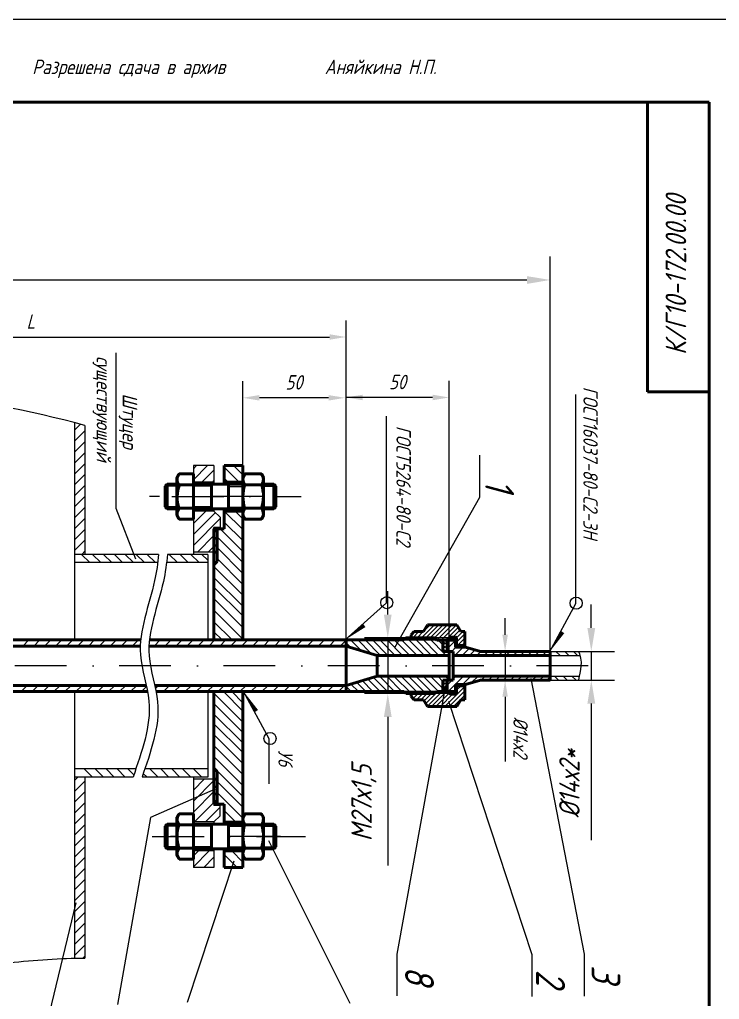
# Model space of a CAD drawing. Header units: inches. Extents: x 5611 to 9158, y -1675 to 1870.
# Drawn here: x 8570.1 to 8690, y -1294.7 to -1126.8 of the extents above; entities that cross this region are included whole.
import ezdxf

# ---------------------------------------------------------------- set-up
doc = ezdxf.new("R2010")
doc.units = ezdxf.units.IN
doc.header["$LTSCALE"] = 0.7
doc.header["$MEASUREMENT"] = 0
doc.linetypes.add('DASHDOT', pattern=[25.4, 12.7, -6.35, 0, -6.35])
doc.styles.get("Standard").update_dxf_attribs({"font": 'romand.shx', "width": 0.8, "oblique": 15, "height": 3.5})
doc.dimstyles.get("Standard").update_dxf_attribs({"dimtxt": 3.5, "dimasz": 4, "dimexe": 4, "dimexo": 0, "dimgap": 2, "dimtad": 1, "dimdec": 0, "dimdsep": 46, "dimtxsty": 'Standard', "dimcen": 0.09, "dimadec": 0, "dimazin": 0, "dimtfac": 1, "dimtdec": 0, "dimtmove": 0, "dimatfit": 3, "dimfxl": 0, "dimtolj": 1, "dimtzin": 0, "dimlwd": 25, "dimlwe": 25, "dimarcsym": 0})

# ---------------------------------------------------------------- blocks, each defined once
blk = doc.blocks.new('*D470')
at = {"color": 0, "linetype": 'Continuous', "lineweight": 25}
for p, q in [((8668.04, -1231.09), (8668.04, -1227.09)), ((8665.87, -1235.09), (8672.04, -1235.09)), ((8668.04, -1235.09), (8668.04, -1240.04)), ((8665.83, -1240.04), (8672.04, -1240.04)), ((8668.04, -1244.04), (8668.04, -1267.42))]:
    blk.add_line(p, q, dxfattribs=at)
for points in [[(8667.37, -1231.09), (8668.71, -1231.09), (8668.04, -1235.09)], [(8667.37, -1244.04), (8668.71, -1244.04), (8668.04, -1240.04)]]:
    blk.add_solid(points, dxfattribs=at)
at = {"layer": 'DEFPOINTS', "color": 0, "linetype": 'Continuous', "lineweight": 25}
for p in [(8665.87, -1235.09), (8665.83, -1240.04), (8668.04, -1240.04)]:
    blk.add_point(p, dxfattribs=at)
at = {"color": 0, "linetype": 'Continuous', "lineweight": 25, "insert": (8664.29, -1257.73), "char_height": 3.5, "attachment_point": 5, "rotation": 90}
blk.add_mtext('\\A1;%%C14х2*', dxfattribs=at)
blk = doc.blocks.new('*D473')
at = {"color": 0, "lineweight": 25}
for p, q in [((8450.81, -1224.13), (8450.81, -1167.46)), ((8661, -1235.09), (8661, -1167.46)), ((8454.81, -1171.46), (8657, -1171.46))]:
    blk.add_line(p, q, dxfattribs=at)
for points in [[(8454.81, -1170.8), (8454.81, -1172.13), (8450.81, -1171.46)], [(8657, -1170.8), (8657, -1172.13), (8661, -1171.46)]]:
    blk.add_solid(points, dxfattribs=at)
at = {"layer": 'DEFPOINTS', "color": 0, "lineweight": 25}
for p in [(8661, -1171.46), (8450.81, -1224.13), (8661, -1235.09)]:
    blk.add_point(p, dxfattribs=at)
at = {"color": 0, "lineweight": 25, "insert": (8555.9, -1167.71), "char_height": 3.5, "attachment_point": 5}
blk.add_mtext('\\A1;L *', dxfattribs=at)
blk = doc.blocks.new('*D476')
at = {"color": 0, "lineweight": 25}
for p, q in [((8633.16, -1228.79), (8633.16, -1224.79)), ((8636.28, -1232.79), (8629.16, -1232.79)), ((8633.16, -1232.79), (8633.16, -1242.34)), ((8636.29, -1242.34), (8629.16, -1242.34)), ((8633.16, -1246.34), (8633.16, -1271.81))]:
    blk.add_line(p, q, dxfattribs=at)
for points in [[(8632.49, -1228.79), (8633.82, -1228.79), (8633.16, -1232.79)], [(8632.49, -1246.34), (8633.82, -1246.34), (8633.16, -1242.34)]]:
    blk.add_solid(points, dxfattribs=at)
at = {"layer": 'DEFPOINTS', "color": 0, "lineweight": 25}
for p in [(8636.28, -1232.79), (8633.16, -1242.34), (8636.29, -1242.34)]:
    blk.add_point(p, dxfattribs=at)
at = {"color": 0, "lineweight": 25, "insert": (8629.07, -1261.07), "char_height": 3.5, "attachment_point": 5, "rotation": 90}
blk.add_mtext('\\A1;М27х1,5', dxfattribs=at)

msp = doc.modelspace()

# ---------------------------------------------------------------- hatches: boundary and pattern name
at = {"lineweight": 25}
h = msp.add_hatch(dxfattribs=at)
h.set_pattern_fill('ANSI31', color=256, scale=10.6065, style=0)
h.set_pattern_definition([(45, (7851.6799, 2627.4567), (-0.937491, 0.937491), [])])
h.paths.add_polyline_path([(8579.47, -1218.47), (8581.24, -1218.47), (8581.24, -1196.38), (8581.23, -1196.38), (8581.22, -1196.38), (8581.22, -1196.37), (8581.21, -1196.37), (8581.2, -1196.37), (8581.2, -1196.37), (8581.19, -1196.37), (8581.18, -1196.36), (8581.18, -1196.36), (8581.17, -1196.36), (8581.16, -1196.36), (8581.16, -1196.36), (8581.15, -1196.36), (8581.14, -1196.35), (8581.13, -1196.35), (8581.13, -1196.35), (8581.12, -1196.35), (8581.11, -1196.35), (8581.11, -1196.34), (8581.1, -1196.34), (8581.09, -1196.34), (8581.09, -1196.34), (8581.08, -1196.34), (8581.07, -1196.34), (8581.07, -1196.33), (8581.06, -1196.33), (8581.05, -1196.33), (8581.04, -1196.33), (8581.04, -1196.33), (8581.03, -1196.32), (8581.02, -1196.32), (8581.02, -1196.32), (8581.01, -1196.32), (8581, -1196.32), (8581, -1196.31), (8580.99, -1196.31), (8580.98, -1196.31), (8580.98, -1196.31), (8580.97, -1196.31), (8580.96, -1196.31), (8580.96, -1196.3), (8580.95, -1196.3), (8580.94, -1196.3), (8580.93, -1196.3), (8580.93, -1196.3), (8580.92, -1196.29), (8580.91, -1196.29), (8580.91, -1196.29), (8580.9, -1196.29), (8580.89, -1196.29), (8580.89, -1196.29), (8580.88, -1196.28), (8580.87, -1196.28), (8580.87, -1196.28), (8580.86, -1196.28), (8580.85, -1196.28), (8580.84, -1196.27), (8580.84, -1196.27), (8580.83, -1196.27), (8580.82, -1196.27), (8580.82, -1196.27), (8580.81, -1196.27), (8580.8, -1196.26), (8580.8, -1196.26), (8580.79, -1196.26), (8580.78, -1196.26), (8580.78, -1196.26), (8580.77, -1196.25), (8580.76, -1196.25), (8580.75, -1196.25), (8580.75, -1196.25), (8580.74, -1196.25), (8580.73, -1196.25), (8580.73, -1196.24), (8580.72, -1196.24), (8580.71, -1196.24), (8580.71, -1196.24), (8580.7, -1196.24), (8580.69, -1196.23), (8580.69, -1196.23), (8580.68, -1196.23), (8580.67, -1196.23), (8580.67, -1196.23), (8580.66, -1196.23), (8580.65, -1196.22), (8580.64, -1196.22), (8580.64, -1196.22), (8580.63, -1196.22), (8580.62, -1196.22), (8580.62, -1196.21), (8580.61, -1196.21), (8580.6, -1196.21), (8580.6, -1196.21), (8580.59, -1196.21), (8580.58, -1196.21), (8580.58, -1196.2), (8580.57, -1196.2), (8580.56, -1196.2), (8580.55, -1196.2), (8580.55, -1196.2), (8580.54, -1196.19), (8580.53, -1196.19), (8580.53, -1196.19), (8580.52, -1196.19), (8580.51, -1196.19), (8580.51, -1196.19), (8580.5, -1196.18), (8580.49, -1196.18), (8580.49, -1196.18), (8580.48, -1196.18), (8580.47, -1196.18), (8580.46, -1196.17), (8580.46, -1196.17), (8580.45, -1196.17), (8580.44, -1196.17), (8580.44, -1196.17), (8580.43, -1196.17), (8580.42, -1196.16), (8580.42, -1196.16), (8580.41, -1196.16), (8580.4, -1196.16), (8580.4, -1196.16), (8580.39, -1196.16), (8580.38, -1196.15), (8580.38, -1196.15), (8580.37, -1196.15), (8580.36, -1196.15), (8580.35, -1196.15), (8580.35, -1196.14), (8580.34, -1196.14), (8580.33, -1196.14), (8580.33, -1196.14), (8580.32, -1196.14), (8580.31, -1196.14), (8580.31, -1196.13), (8580.3, -1196.13), (8580.29, -1196.13), (8580.29, -1196.13), (8580.28, -1196.13), (8580.27, -1196.12), (8580.26, -1196.12), (8580.26, -1196.12), (8580.25, -1196.12), (8580.24, -1196.12), (8580.24, -1196.12), (8580.23, -1196.11), (8580.22, -1196.11), (8580.22, -1196.11), (8580.21, -1196.11), (8580.2, -1196.11), (8580.2, -1196.1), (8580.19, -1196.1), (8580.18, -1196.1), (8580.17, -1196.1), (8580.17, -1196.1), (8580.16, -1196.1), (8580.15, -1196.09), (8580.15, -1196.09), (8580.14, -1196.09), (8580.13, -1196.09), (8580.13, -1196.09), (8580.12, -1196.08), (8580.11, -1196.08), (8580.11, -1196.08), (8580.1, -1196.08), (8580.09, -1196.08), (8580.09, -1196.08), (8580.08, -1196.07), (8580.07, -1196.07), (8580.06, -1196.07), (8580.06, -1196.07), (8580.05, -1196.07), (8580.04, -1196.06), (8580.04, -1196.06), (8580.03, -1196.06), (8580.02, -1196.06), (8580.02, -1196.06), (8580.01, -1196.06), (8580, -1196.05), (8580, -1196.05), (8579.99, -1196.05), (8579.98, -1196.05), (8579.97, -1196.05), (8579.97, -1196.04), (8579.96, -1196.04), (8579.95, -1196.04), (8579.95, -1196.04), (8579.94, -1196.04), (8579.93, -1196.04), (8579.93, -1196.03), (8579.92, -1196.03), (8579.91, -1196.03), (8579.91, -1196.03), (8579.9, -1196.03), (8579.89, -1196.03), (8579.88, -1196.02), (8579.88, -1196.02), (8579.87, -1196.02), (8579.86, -1196.02), (8579.86, -1196.02), (8579.85, -1196.01), (8579.84, -1196.01), (8579.84, -1196.01), (8579.83, -1196.01), (8579.82, -1196.01), (8579.82, -1196.01), (8579.81, -1196), (8579.8, -1196), (8579.8, -1196), (8579.79, -1196), (8579.78, -1196), (8579.77, -1195.99), (8579.77, -1195.99), (8579.76, -1195.99), (8579.75, -1195.99), (8579.75, -1195.99), (8579.74, -1195.99), (8579.73, -1195.98), (8579.73, -1195.98), (8579.72, -1195.98), (8579.71, -1195.98), (8579.71, -1195.98), (8579.7, -1195.97), (8579.69, -1195.97), (8579.68, -1195.97), (8579.68, -1195.97), (8579.67, -1195.97), (8579.66, -1195.97), (8579.66, -1195.96), (8579.65, -1195.96), (8579.64, -1195.96), (8579.64, -1195.96), (8579.63, -1195.96), (8579.62, -1195.96), (8579.62, -1195.95), (8579.61, -1195.95), (8579.6, -1195.95), (8579.59, -1195.95), (8579.59, -1195.95), (8579.58, -1195.94), (8579.57, -1195.94), (8579.57, -1195.94), (8579.56, -1195.94), (8579.55, -1195.94), (8579.55, -1195.94), (8579.54, -1195.93), (8579.53, -1195.93), (8579.53, -1195.93), (8579.52, -1195.93), (8579.51, -1195.93), (8579.51, -1195.92), (8579.5, -1195.92), (8579.49, -1195.92), (8579.48, -1195.92), (8579.48, -1195.92), (8579.47, -1195.92)])
h.paths.add_polyline_path([(8581.24, -1256.65), (8579.47, -1256.65), (8579.47, -1287.67), (8579.48, -1287.67), (8579.48, -1287.67), (8579.49, -1287.67), (8579.5, -1287.67), (8579.51, -1287.67), (8579.51, -1287.67), (8579.52, -1287.67), (8579.53, -1287.67), (8579.53, -1287.67), (8579.54, -1287.67), (8579.55, -1287.67), (8579.55, -1287.67), (8579.56, -1287.67), (8579.57, -1287.67), (8579.58, -1287.67), (8579.58, -1287.67), (8579.59, -1287.67), (8579.6, -1287.67), (8579.6, -1287.67), (8579.61, -1287.67), (8579.62, -1287.67), (8579.62, -1287.67), (8579.63, -1287.67), (8579.64, -1287.67), (8579.65, -1287.67), (8579.65, -1287.67), (8579.66, -1287.67), (8579.67, -1287.67), (8579.67, -1287.67), (8579.68, -1287.67), (8579.69, -1287.67), (8579.69, -1287.67), (8579.7, -1287.67), (8579.71, -1287.67), (8579.71, -1287.67), (8579.72, -1287.67), (8579.73, -1287.67), (8579.74, -1287.67), (8579.74, -1287.67), (8579.75, -1287.67), (8579.76, -1287.67), (8579.76, -1287.67), (8579.77, -1287.67), (8579.78, -1287.67), (8579.78, -1287.67), (8579.79, -1287.67), (8579.8, -1287.67), (8579.81, -1287.67), (8579.81, -1287.67), (8579.82, -1287.67), (8579.83, -1287.67), (8579.83, -1287.67), (8579.84, -1287.67), (8579.85, -1287.67), (8579.85, -1287.67), (8579.86, -1287.67), (8579.87, -1287.67), (8579.87, -1287.67), (8579.88, -1287.67), (8579.89, -1287.67), (8579.9, -1287.67), (8579.9, -1287.67), (8579.91, -1287.67), (8579.92, -1287.67), (8579.92, -1287.67), (8579.93, -1287.67), (8579.94, -1287.67), (8579.94, -1287.67), (8579.95, -1287.67), (8579.96, -1287.67), (8579.97, -1287.67), (8579.97, -1287.67), (8579.98, -1287.67), (8579.99, -1287.67), (8579.99, -1287.67), (8580, -1287.67), (8580.01, -1287.67), (8580.01, -1287.67), (8580.02, -1287.67), (8580.03, -1287.67), (8580.03, -1287.67), (8580.04, -1287.67), (8580.05, -1287.67), (8580.06, -1287.67), (8580.06, -1287.67), (8580.07, -1287.67), (8580.08, -1287.67), (8580.08, -1287.67), (8580.09, -1287.67), (8580.1, -1287.67), (8580.1, -1287.67), (8580.11, -1287.67), (8580.12, -1287.67), (8580.12, -1287.67), (8580.13, -1287.67), (8580.14, -1287.67), (8580.15, -1287.67), (8580.15, -1287.67), (8580.16, -1287.67), (8580.17, -1287.67), (8580.17, -1287.67), (8580.18, -1287.67), (8580.19, -1287.67), (8580.19, -1287.67), (8580.2, -1287.67), (8580.21, -1287.67), (8580.21, -1287.67), (8580.22, -1287.67), (8580.23, -1287.67), (8580.24, -1287.67), (8580.24, -1287.67), (8580.25, -1287.67), (8580.26, -1287.67), (8580.26, -1287.67), (8580.27, -1287.67), (8580.28, -1287.67), (8580.28, -1287.67), (8580.29, -1287.67), (8580.3, -1287.67), (8580.3, -1287.67), (8580.31, -1287.67), (8580.32, -1287.67), (8580.33, -1287.67), (8580.33, -1287.67), (8580.34, -1287.67), (8580.35, -1287.67), (8580.35, -1287.67), (8580.36, -1287.67), (8580.37, -1287.67), (8580.37, -1287.67), (8580.38, -1287.67), (8580.39, -1287.67), (8580.39, -1287.67), (8580.4, -1287.67), (8580.41, -1287.67), (8580.42, -1287.67), (8580.42, -1287.67), (8580.43, -1287.67), (8580.44, -1287.67), (8580.44, -1287.67), (8580.45, -1287.67), (8580.46, -1287.67), (8580.46, -1287.67), (8580.47, -1287.67), (8580.48, -1287.67), (8580.48, -1287.67), (8580.49, -1287.67), (8580.5, -1287.67), (8580.5, -1287.67), (8580.51, -1287.67), (8580.52, -1287.67), (8580.53, -1287.67), (8580.53, -1287.67), (8580.54, -1287.67), (8580.55, -1287.67), (8580.55, -1287.67), (8580.56, -1287.67), (8580.57, -1287.67), (8580.57, -1287.67), (8580.58, -1287.67), (8580.59, -1287.67), (8580.59, -1287.67), (8580.6, -1287.67), (8580.61, -1287.67), (8580.62, -1287.67), (8580.62, -1287.67), (8580.63, -1287.67), (8580.64, -1287.67), (8580.64, -1287.67), (8580.65, -1287.67), (8580.66, -1287.67), (8580.66, -1287.67), (8580.67, -1287.67), (8580.68, -1287.67), (8580.68, -1287.67), (8580.69, -1287.67), (8580.7, -1287.67), (8580.7, -1287.67), (8580.71, -1287.67), (8580.72, -1287.67), (8580.73, -1287.67), (8580.73, -1287.67), (8580.74, -1287.67), (8580.75, -1287.67), (8580.75, -1287.67), (8580.76, -1287.67), (8580.77, -1287.67), (8580.77, -1287.67), (8580.78, -1287.67), (8580.79, -1287.67), (8580.79, -1287.67), (8580.8, -1287.67), (8580.81, -1287.67), (8580.81, -1287.67), (8580.82, -1287.67), (8580.83, -1287.67), (8580.83, -1287.67), (8580.84, -1287.67), (8580.85, -1287.67), (8580.86, -1287.67), (8580.86, -1287.67), (8580.87, -1287.67), (8580.88, -1287.67), (8580.88, -1287.67), (8580.89, -1287.67), (8580.9, -1287.67), (8580.9, -1287.67), (8580.91, -1287.67), (8580.92, -1287.67), (8580.92, -1287.67), (8580.93, -1287.67), (8580.94, -1287.67), (8580.94, -1287.67), (8580.95, -1287.67), (8580.96, -1287.67), (8580.97, -1287.67), (8580.97, -1287.67), (8580.98, -1287.67), (8580.99, -1287.67), (8580.99, -1287.67), (8581, -1287.67), (8581.01, -1287.67), (8581.01, -1287.67), (8581.02, -1287.67), (8581.03, -1287.67), (8581.03, -1287.67), (8581.04, -1287.67), (8581.05, -1287.67), (8581.05, -1287.67), (8581.06, -1287.67), (8581.07, -1287.67), (8581.07, -1287.67), (8581.08, -1287.67), (8581.09, -1287.67), (8581.09, -1287.67), (8581.1, -1287.67), (8581.11, -1287.67), (8581.12, -1287.67), (8581.12, -1287.67), (8581.13, -1287.67), (8581.14, -1287.67), (8581.14, -1287.67), (8581.15, -1287.67), (8581.16, -1287.67), (8581.16, -1287.67), (8581.17, -1287.67), (8581.18, -1287.67), (8581.18, -1287.67), (8581.19, -1287.67), (8581.2, -1287.67), (8581.2, -1287.67), (8581.21, -1287.67), (8581.22, -1287.67), (8581.22, -1287.67), (8581.23, -1287.67), (8581.24, -1287.67)])
at = {"linetype": 'Continuous', "lineweight": 25}
h = msp.add_hatch(dxfattribs=at)
h.set_pattern_fill('ANSI37', color=0, scale=3.5355, angle=-90, style=0)
h.set_pattern_definition([(315, (8167.05085, -197.17062), (0.312497, 0.312497), []), (45, (8167.05085, -197.17062), (-0.312497, 0.312497), [])])
h.paths.add_polyline_path([(8643.32, -1241.95), (8643.32, -1240.04), (8642.62, -1240.04), (8642.62, -1241.95)])
h.paths.add_polyline_path([(8643.32, -1235.09), (8643.32, -1233.18), (8642.62, -1233.18), (8642.62, -1235.09)])
h = msp.add_hatch(dxfattribs=at)
h.set_pattern_fill('ANSI31', color=0, scale=7.071, style=0)
h.set_pattern_definition([(45, (8167.05085, -197.1706), (-0.624994, 0.624994), [])])
h.paths.add_polyline_path([(8661, -1235.8), (8661, -1235.09), (8649.07, -1235.09), (8646.5, -1234.38), (8644.74, -1234.38), (8644.74, -1233.18), (8643.32, -1233.18), (8643.32, -1235.09), (8644.38, -1235.09), (8644.38, -1235.8)])
h.paths.add_polyline_path([(8646.5, -1240.75), (8649.07, -1240.04), (8661, -1240.04), (8661, -1239.33), (8644.38, -1239.33), (8644.38, -1240.04), (8643.32, -1240.04), (8643.32, -1241.95), (8644.74, -1241.95), (8644.74, -1240.75)])
h = msp.add_hatch(dxfattribs=at)
h.set_pattern_fill('ANSI31', color=0, scale=8.4852, angle=-90, style=0)
h.set_pattern_definition([(315, (8167.0508, -197.1706), (0.7499928, 0.7499928), [])])
h.paths.add_polyline_path([(8666.09, -1235.8), (8666.01, -1235.49), (8665.87, -1235.09), (8661, -1235.09), (8661, -1235.8)])
h.paths.add_polyline_path([(8665.83, -1240.04), (8665.93, -1239.62), (8665.99, -1239.33), (8661, -1239.33), (8661, -1240.04)])

# ---------------------------------------------------------------- linework, layer by layer
for p, q in [((8691.76, -1126.84), (8394.78, -1126.84)), ((8611.86, -1206.8), (8613.98, -1206.8)), ((8611.86, -1210.34), (8613.98, -1210.34)), ((8625.84, -1233.12), (8632.92, -1226.8)), ((8660.86, -1235.21), (8665.41, -1226.88)), ((8608.38, -1241.89), (8612.79, -1250.04))]:
    msp.add_line(p, q)
at = {"lineweight": 50}
for p, q in [((8688.23, -1140.99), (8398.32, -1140.99)), ((8677.7, -1140.99), (8677.7, -1190.61)), ((8688.23, -1140.99), (8688.23, -1543.33)), ((8677.7, -1190.61), (8688.23, -1190.61)), ((8608.32, -1203.27), (8605.14, -1203.27)), ((8605.14, -1203.27), (8605.14, -1206.45)), ((8608.32, -1203.27), (8608.32, -1233.14)), ((8597.03, -1205.28), (8597.38, -1204.68)), ((8597.03, -1211.84), (8597.03, -1205.28)), ((8597.38, -1204.68), (8599.84, -1204.68)), ((8599.84, -1212.46), (8599.84, -1204.68)), ((8608.32, -1205.28), (8608.67, -1204.68)), ((8608.67, -1204.68), (8611.51, -1204.68)), ((8611.86, -1205.28), (8611.51, -1204.68)), ((8611.86, -1211.84), (8611.86, -1205.28)), ((8595.34, -1206.43), (8594.98, -1206.78)), ((8594.98, -1206.78), (8594.98, -1210.32)), ((8597.03, -1206.43), (8595.34, -1206.43)), ((8595.34, -1206.43), (8595.34, -1210.67)), ((8597.43, -1206.57), (8599.8, -1206.57)), ((8599.84, -1206.45), (8608.32, -1206.45)), ((8602.96, -1210.69), (8602.96, -1206.45)), ((8608.32, -1206.1), (8605.14, -1206.1)), ((8605.86, -1210.69), (8605.86, -1206.45)), ((8608.64, -1206.57), (8611.53, -1206.57)), ((8611.86, -1206.45), (8613.62, -1206.45)), ((8613.62, -1206.45), (8613.98, -1206.8)), ((8613.62, -1210.69), (8613.62, -1206.45)), ((8613.98, -1210.34), (8613.98, -1206.8)), ((8595.34, -1210.67), (8594.98, -1210.32)), ((8613.62, -1210.69), (8613.98, -1210.34)), ((8597.03, -1210.67), (8595.34, -1210.67)), ((8597.39, -1212.46), (8597.03, -1211.84)), ((8597.35, -1210.57), (8599.8, -1210.57)), ((8599.84, -1210.69), (8608.32, -1210.69)), ((8605.14, -1210.69), (8605.14, -1214.12)), ((8608.32, -1211.05), (8605.14, -1211.05)), ((8608.68, -1212.46), (8608.32, -1211.84)), ((8608.64, -1210.57), (8611.53, -1210.57)), ((8611.5, -1212.46), (8611.86, -1211.84)), ((8611.86, -1210.69), (8613.62, -1210.69)), ((8597.39, -1212.46), (8599.84, -1212.46)), ((8608.68, -1212.46), (8611.5, -1212.46)), ((8605.14, -1214.12), (8603.37, -1214.12)), ((8603.37, -1214.12), (8603.37, -1233.14)), ((8603.9, -1214.12), (8603.9, -1219.71)), ((8603.9, -1218.12), (8603.38, -1218.12)), ((8603.9, -1219.71), (8603.37, -1220.24)), ((8590.81, -1233.14), (8550.44, -1233.14)), ((8590.81, -1233.14), (8589.85, -1233.14)), ((8634.13, -1233.14), (8592.32, -1233.14)), ((8635.93, -1233.14), (8593.44, -1233.14)), ((8590.74, -1234.2), (8550.15, -1234.2)), ((8590.74, -1234.2), (8589.56, -1234.2)), ((8626, -1234.2), (8592.24, -1234.2)), ((8591.97, -1241.98), (8551.18, -1241.98)), ((8591.75, -1240.92), (8551.27, -1240.92)), ((8591.97, -1241.98), (8590.59, -1241.98)), ((8591.75, -1240.92), (8590.68, -1240.92)), ((8626, -1240.92), (8593.22, -1240.92)), ((8635.93, -1241.98), (8593.44, -1241.98)), ((8603.37, -1241.98), (8603.37, -1261.25)), ((8608.32, -1272.1), (8608.32, -1241.98)), ((8603.9, -1255.66), (8603.37, -1255.13)), ((8603.9, -1255.66), (8603.9, -1261.25)), ((8603.9, -1257.01), (8603.38, -1257.01)), ((8605.14, -1261.25), (8603.37, -1261.25)), ((8605.14, -1264.68), (8605.14, -1261.25)), ((8597.03, -1263.51), (8597.38, -1262.91)), ((8597.03, -1270.07), (8597.03, -1263.51)), ((8597.38, -1262.91), (8599.84, -1262.91)), ((8599.84, -1270.69), (8599.84, -1262.91)), ((8608.32, -1263.51), (8608.67, -1262.91)), ((8608.67, -1262.91), (8611.51, -1262.91)), ((8611.86, -1263.51), (8611.51, -1262.91)), ((8611.86, -1270.07), (8611.86, -1263.51)), ((8595.34, -1264.68), (8594.98, -1265.03)), ((8594.98, -1268.57), (8594.98, -1265.03)), ((8597.03, -1264.68), (8595.34, -1264.68)), ((8595.34, -1268.92), (8595.34, -1264.68)), ((8597.36, -1264.8), (8599.8, -1264.8)), ((8599.84, -1264.68), (8608.32, -1264.68)), ((8602.96, -1268.92), (8602.96, -1264.68)), ((8608.32, -1264.36), (8605.14, -1264.36)), ((8605.86, -1268.92), (8605.86, -1264.68)), ((8608.64, -1264.8), (8611.53, -1264.8)), ((8611.86, -1264.68), (8613.62, -1264.68)), ((8613.62, -1264.68), (8613.98, -1265.03)), ((8613.62, -1268.92), (8613.62, -1264.68)), ((8613.98, -1268.57), (8613.98, -1265.03)), ((8595.34, -1268.92), (8594.98, -1268.57)), ((8597.03, -1268.92), (8595.34, -1268.92)), ((8597.36, -1268.8), (8599.8, -1268.8)), ((8599.84, -1268.92), (8608.32, -1268.92)), ((8605.14, -1272.1), (8605.14, -1268.92)), ((8608.64, -1268.8), (8611.53, -1268.8)), ((8611.86, -1268.92), (8613.62, -1268.92)), ((8613.62, -1268.92), (8613.98, -1268.57)), ((8597.39, -1270.69), (8597.03, -1270.07)), ((8597.39, -1270.69), (8599.84, -1270.69)), ((8608.32, -1269.28), (8605.14, -1269.28)), ((8608.68, -1270.69), (8608.32, -1270.07)), ((8608.68, -1270.69), (8611.5, -1270.69)), ((8611.5, -1270.69), (8611.86, -1270.07)), ((8608.32, -1272.1), (8605.14, -1272.1))]:
    msp.add_line(p, q, dxfattribs=at)
at = {"lineweight": 25}
for p, q in [((8626, -1233.14), (8626, -1178.4)), ((8520.81, -1181.23), (8623.17, -1181.23)), ((8586.57, -1183.93), (8586.57, -1210.58)), ((8608.32, -1203.27), (8608.32, -1188.82)), ((8643.68, -1235.09), (8643.68, -1188.76)), ((8623.01, -1191.65), (8611.15, -1191.65)), ((8640.85, -1191.59), (8626, -1191.59)), ((8665.41, -1226.88), (8665.41, -1191.1)), ((8632.92, -1226.8), (8632.92, -1194.82)), ((8579.47, -1195.92), (8579.47, -1233.14)), ((8581.24, -1196.38), (8581.24, -1218.47)), ((8648.95, -1208.7), (8648.95, -1201.47)), ((8599.84, -1203.81), (8600.37, -1203.27)), ((8599.84, -1205.68), (8602.25, -1203.27)), ((8603.37, -1203.27), (8599.84, -1203.27)), ((8599.84, -1203.27), (8599.84, -1218.47)), ((8603.37, -1203.27), (8603.37, -1206.45)), ((8605.14, -1203.56), (8607.68, -1206.1)), ((8606.72, -1203.27), (8608.32, -1204.87)), ((8608.32, -1224.48), (8608.32, -1203.27)), ((8601.3, -1206.1), (8603.37, -1204.02)), ((8597.03, -1206.78), (8594.98, -1206.78)), ((8603.37, -1206.1), (8599.84, -1206.1)), ((8603.37, -1206.45), (8599.84, -1206.45)), ((8602.96, -1206.8), (8599.84, -1206.8)), ((8603.17, -1206.1), (8603.37, -1205.9)), ((8605.14, -1205.44), (8605.8, -1206.1)), ((8608.32, -1206.45), (8605.14, -1206.45)), ((8605.86, -1206.84), (8608.32, -1206.84)), ((8613.98, -1208.57), (8618.34, -1208.57)), ((8634.39, -1234.44), (8648.95, -1208.7)), ((8597.03, -1210.32), (8594.98, -1210.32)), ((8602.96, -1210.34), (8599.84, -1210.34)), ((8605.86, -1210.37), (8608.32, -1210.37)), ((8586.57, -1210.58), (8589.94, -1219.25)), ((8603.37, -1210.69), (8599.84, -1210.69)), ((8599.84, -1211.31), (8600.1, -1211.05)), ((8599.84, -1213.18), (8601.97, -1211.05)), ((8603.37, -1211.05), (8599.84, -1211.05)), ((8599.84, -1215.06), (8603.61, -1211.28)), ((8603.37, -1210.69), (8603.37, -1211.05)), ((8603.37, -1211.05), (8604.43, -1212.11)), ((8604.43, -1212.11), (8604.43, -1214.12)), ((8608.32, -1210.69), (8605.14, -1210.69)), ((8605.14, -1211.06), (8608.32, -1214.24)), ((8607, -1211.05), (8608.32, -1212.37)), ((8599.84, -1216.93), (8604.43, -1212.33)), ((8605.14, -1212.94), (8608.32, -1216.12)), ((8600.52, -1218.12), (8603.37, -1215.27)), ((8604.43, -1213.88), (8603.37, -1213.88)), ((8603.37, -1214.12), (8603.37, -1213.88)), ((8603.37, -1214.65), (8603.89, -1214.12)), ((8603.37, -1214.29), (8603.9, -1214.82)), ((8603.37, -1215.9), (8603.9, -1215.37)), ((8603.9, -1215.45), (8608.32, -1219.87)), ((8604.45, -1214.12), (8608.32, -1217.99)), ((8602.4, -1218.12), (8603.37, -1217.15)), ((8603.37, -1215.54), (8603.9, -1216.07)), ((8603.37, -1217.15), (8603.9, -1216.62)), ((8603.37, -1216.79), (8603.9, -1217.32)), ((8593.88, -1218.47), (8579.47, -1218.47)), ((8589.4, -1218.47), (8579.47, -1218.47)), ((8580.67, -1218.47), (8582.09, -1219.89)), ((8582.55, -1218.47), (8583.96, -1219.89)), ((8584.42, -1218.47), (8585.84, -1219.89)), ((8586.3, -1218.47), (8587.71, -1219.89)), ((8588.17, -1218.47), (8589.59, -1219.89)), ((8590.05, -1218.47), (8591.46, -1219.89)), ((8591.92, -1218.47), (8593.34, -1219.89)), ((8593.8, -1218.47), (8593.87, -1218.54)), ((8602.31, -1218.47), (8595.39, -1218.47)), ((8595.67, -1218.47), (8597.09, -1219.89)), ((8597.55, -1218.47), (8598.96, -1219.89)), ((8599.42, -1218.47), (8600.84, -1219.89)), ((8603.37, -1218.12), (8599.84, -1218.12)), ((8601.3, -1218.47), (8602.31, -1219.48)), ((8602.31, -1218.47), (8602.31, -1233.14)), ((8603.37, -1218.04), (8603.45, -1218.12)), ((8603.65, -1218.12), (8603.9, -1217.87)), ((8603.9, -1217.32), (8608.32, -1221.74)), ((8579.47, -1219.14), (8579.51, -1219.18)), ((8593.73, -1219.89), (8579.47, -1219.89)), ((8589.62, -1219.89), (8579.47, -1219.89)), ((8602.31, -1219.89), (8595.24, -1219.89)), ((8603.9, -1219.2), (8608.32, -1223.62)), ((8603.37, -1220.54), (8608.32, -1225.49)), ((8603.37, -1222.42), (8608.32, -1227.37)), ((8603.37, -1224.07), (8608.32, -1229.02)), ((8603.37, -1226.06), (8608.32, -1231.01)), ((8603.37, -1228.04), (8608.32, -1232.99)), ((8603.37, -1230.02), (8606.49, -1233.14)), ((8653.27, -1232.26), (8653.27, -1229.43)), ((8603.37, -1231.73), (8604.78, -1233.14)), ((8570.6, -1234.2), (8571.66, -1233.14)), ((8572.47, -1234.2), (8573.54, -1233.14)), ((8574.35, -1234.2), (8575.41, -1233.14)), ((8576.22, -1234.2), (8577.29, -1233.14)), ((8578.1, -1234.2), (8579.16, -1233.14)), ((8579.97, -1234.2), (8581.04, -1233.14)), ((8581.85, -1234.2), (8582.91, -1233.14)), ((8583.72, -1234.2), (8584.79, -1233.14)), ((8585.6, -1234.2), (8586.66, -1233.14)), ((8587.47, -1234.2), (8588.54, -1233.14)), ((8589.35, -1234.2), (8590.41, -1233.14)), ((8593.1, -1234.2), (8594.16, -1233.14)), ((8594.97, -1234.2), (8596.04, -1233.14)), ((8596.85, -1234.2), (8597.91, -1233.14)), ((8598.72, -1234.2), (8599.79, -1233.14)), ((8600.6, -1234.2), (8601.66, -1233.14)), ((8602.47, -1234.2), (8603.54, -1233.14)), ((8603.37, -1232.96), (8603.56, -1233.14)), ((8604.35, -1234.2), (8605.41, -1233.14)), ((8606.22, -1234.2), (8607.29, -1233.14)), ((8608.1, -1234.2), (8609.16, -1233.14)), ((8609.97, -1234.2), (8611.04, -1233.14)), ((8611.85, -1234.2), (8612.91, -1233.14)), ((8613.72, -1234.2), (8614.79, -1233.14)), ((8615.6, -1234.2), (8616.66, -1233.14)), ((8617.47, -1234.2), (8618.54, -1233.14)), ((8619.35, -1234.2), (8620.41, -1233.14)), ((8621.22, -1234.2), (8622.29, -1233.14)), ((8623.1, -1234.2), (8624.16, -1233.14)), ((8624.97, -1234.2), (8626, -1233.18)), ((8626, -1241.98), (8626, -1233.14)), ((8661, -1235.09), (8650.44, -1235.09)), ((8653.27, -1235.09), (8653.27, -1240.04)), ((8661, -1240.04), (8650.44, -1240.04)), ((8657.67, -1239.72), (8666.81, -1286.99)), ((8570.32, -1241.98), (8571.38, -1240.92)), ((8572.2, -1241.98), (8573.26, -1240.92)), ((8574.07, -1241.98), (8575.13, -1240.92)), ((8575.95, -1241.98), (8577.01, -1240.92)), ((8577.82, -1241.98), (8578.88, -1240.92)), ((8579.47, -1241.98), (8579.47, -1287.67)), ((8579.7, -1241.98), (8580.76, -1240.92)), ((8581.57, -1241.98), (8582.63, -1240.92)), ((8583.45, -1241.98), (8584.51, -1240.92)), ((8585.32, -1241.98), (8586.38, -1240.92)), ((8587.2, -1241.98), (8588.26, -1240.92)), ((8589.07, -1241.98), (8590.13, -1240.92)), ((8590.95, -1241.98), (8591.8, -1241.13)), ((8593.34, -1241.47), (8593.88, -1240.92)), ((8594.7, -1241.98), (8595.76, -1240.92)), ((8596.57, -1241.98), (8597.63, -1240.92)), ((8598.45, -1241.98), (8599.51, -1240.92)), ((8600.32, -1241.98), (8601.38, -1240.92)), ((8602.2, -1241.98), (8603.26, -1240.92)), ((8602.31, -1241.98), (8602.31, -1256.65)), ((8603.37, -1242.27), (8608.32, -1247.22)), ((8604.07, -1241.98), (8605.13, -1240.92)), ((8604.98, -1241.98), (8608.32, -1245.33)), ((8605.95, -1241.98), (8607.01, -1240.92)), ((8606.41, -1241.98), (8608.32, -1243.9)), ((8607.82, -1241.98), (8608.88, -1240.92)), ((8609.7, -1241.98), (8610.76, -1240.92)), ((8611.57, -1241.98), (8612.63, -1240.92)), ((8613.45, -1241.98), (8614.51, -1240.92)), ((8615.32, -1241.98), (8616.38, -1240.92)), ((8617.2, -1241.98), (8618.26, -1240.92)), ((8619.07, -1241.98), (8620.13, -1240.92)), ((8620.95, -1241.98), (8622.01, -1240.92)), ((8622.82, -1241.98), (8623.88, -1240.92)), ((8624.7, -1241.98), (8625.76, -1240.92)), ((8643.05, -1240.92), (8634.7, -1286.97)), ((8643.59, -1243.64), (8657.82, -1287.06)), ((8653.27, -1242.87), (8653.27, -1253.99)), ((8603.37, -1244.05), (8608.32, -1249)), ((8603.37, -1245.83), (8608.32, -1250.78)), ((8603.37, -1247.49), (8608.32, -1252.44)), ((8603.37, -1249.36), (8608.32, -1254.31)), ((8612.79, -1250.04), (8612.79, -1257.79)), ((8603.37, -1251.24), (8608.32, -1256.19)), ((8603.37, -1253.11), (8608.32, -1258.06)), ((8589.98, -1255.24), (8579.47, -1255.24)), ((8588.89, -1255.24), (8579.47, -1255.24)), ((8581.12, -1255.24), (8582.54, -1256.65)), ((8583, -1255.24), (8584.41, -1256.65)), ((8584.87, -1255.24), (8586.29, -1256.65)), ((8586.75, -1255.24), (8588.16, -1256.65)), ((8588.62, -1255.24), (8589.64, -1256.26)), ((8602.31, -1255.24), (8591.52, -1255.24)), ((8592.37, -1255.24), (8593.79, -1256.65)), ((8594.25, -1255.24), (8595.66, -1256.65)), ((8596.12, -1255.24), (8597.54, -1256.65)), ((8598, -1255.24), (8599.41, -1256.65)), ((8599.87, -1255.24), (8601.29, -1256.65)), ((8603.37, -1254.99), (8608.32, -1259.94)), ((8603.73, -1255.49), (8603.37, -1255.13)), ((8603.73, -1255.49), (8603.37, -1255.13)), ((8589.51, -1256.65), (8579.47, -1256.65)), ((8588.71, -1256.65), (8579.47, -1256.65)), ((8581.24, -1256.65), (8581.24, -1287.67)), ((8602.31, -1256.65), (8591.05, -1256.65)), ((8591.26, -1256.01), (8591.91, -1256.65)), ((8599.84, -1256.65), (8599.84, -1272.1)), ((8599.84, -1258.88), (8601.7, -1257.01)), ((8603.9, -1257.01), (8599.84, -1257.01)), ((8599.84, -1260.75), (8603.37, -1257.22)), ((8603.37, -1257.22), (8603.58, -1257.01)), ((8603.52, -1257.01), (8603.9, -1257.39)), ((8603.9, -1257.39), (8608.32, -1261.81)), ((8603.56, -1258.72), (8592.47, -1263.56)), ((8599.84, -1262.63), (8603.37, -1259.09)), ((8603.37, -1258.47), (8603.9, -1257.94)), ((8603.37, -1258.11), (8603.9, -1258.64)), ((8603.37, -1259.72), (8603.9, -1259.19)), ((8603.37, -1259.36), (8603.9, -1259.89)), ((8603.37, -1260.97), (8603.9, -1260.44)), ((8603.37, -1260.61), (8603.9, -1261.14)), ((8603.9, -1259.27), (8608.32, -1263.69)), ((8600.01, -1264.33), (8603.37, -1260.97)), ((8601.89, -1264.33), (8604.43, -1261.78)), ((8605.14, -1261.25), (8603.37, -1261.25)), ((8603.37, -1261.25), (8603.37, -1261.5)), ((8604.43, -1261.5), (8603.37, -1261.5)), ((8603.9, -1261.14), (8604.01, -1261.25)), ((8604.43, -1263.27), (8604.43, -1261.25)), ((8605.14, -1262.38), (8607.12, -1264.36)), ((8592.47, -1263.56), (8586.85, -1295.62)), ((8603.37, -1264.33), (8604.43, -1263.27)), ((8597.03, -1265.03), (8594.98, -1265.03)), ((8603.37, -1264.33), (8599.84, -1264.33)), ((8602.96, -1265.03), (8599.84, -1265.03)), ((8603.37, -1264.33), (8603.37, -1264.68)), ((8605.14, -1264.26), (8605.24, -1264.36)), ((8605.86, -1265.07), (8608.32, -1265.07)), ((8611.86, -1265.03), (8613.98, -1265.03)), ((8612.74, -1267.48), (8626.68, -1295.39)), ((8613.99, -1266.8), (8619.07, -1266.8)), ((8597.03, -1268.57), (8594.98, -1268.57)), ((8602.96, -1268.57), (8599.84, -1268.57)), ((8603.37, -1268.92), (8603.37, -1272.1)), ((8605.86, -1268.6), (8608.32, -1268.6)), ((8611.86, -1268.57), (8613.98, -1268.57)), ((8599.84, -1270.13), (8600.69, -1269.28)), ((8599.84, -1272), (8602.56, -1269.28)), ((8603.37, -1269.28), (8599.84, -1269.28)), ((8601.61, -1272.1), (8603.37, -1270.34)), ((8605.14, -1269.88), (8607.36, -1272.1)), ((8606.41, -1269.28), (8608.32, -1271.19)), ((8608.28, -1269.28), (8608.32, -1269.31)), ((8606.8, -1271.05), (8598.8, -1295.24)), ((8603.37, -1272.1), (8599.84, -1272.1)), ((8605.14, -1271.76), (8605.49, -1272.1)), ((8579.72, -1278.21), (8572.98, -1305.94)), ((8634.7, -1286.97), (8634.7, -1294.13)), ((8657.82, -1287.06), (8657.82, -1294.22)), ((8666.81, -1286.99), (8666.81, -1294.15))]:
    msp.add_line(p, q, dxfattribs=at)
at = {"linetype": 'DASHDOT', "lineweight": 25}
for p, q in [((8611.93, -1208.57), (8592.32, -1208.57)), ((8667.52, -1237.56), (8445.71, -1237.56)), ((8614.75, -1266.8), (8595.91, -1266.8))]:
    msp.add_line(p, q, dxfattribs=at)
at = {"linetype": 'DASHDOT'}
for p, q in [((8596.16, -1208.57), (8615.58, -1208.57)), ((8592.78, -1266.8), (8615.23, -1266.8))]:
    msp.add_line(p, q, dxfattribs=at)
at = {"color": 0, "linetype": 'Continuous', "lineweight": 25}
for p, q in [((8641.17, -1230.55), (8638.94, -1232.77)), ((8640.42, -1230.55), (8639.36, -1231.61)), ((8641.92, -1230.55), (8639.69, -1232.77)), ((8642.67, -1230.55), (8640.44, -1232.77)), ((8643.42, -1230.55), (8641.19, -1232.77)), ((8644.17, -1230.55), (8641.94, -1232.77)), ((8644.92, -1230.55), (8642.69, -1232.77)), ((8637.75, -1231.71), (8637.17, -1232.29)), ((8638.5, -1231.71), (8637.44, -1232.77)), ((8639.25, -1231.71), (8638.19, -1232.77)), ((8645.23, -1230.98), (8643.44, -1232.77)), ((8645.51, -1231.46), (8644.31, -1232.65)), ((8646, -1231.71), (8644.94, -1232.77)), ((8646.37, -1232.1), (8644.95, -1233.51)), ((8626, -1233.61), (8626.82, -1234.44)), ((8626.78, -1233.14), (8628.61, -1234.97)), ((8628.03, -1233.14), (8630.39, -1235.51)), ((8629.28, -1233.14), (8631.93, -1235.8)), ((8630.53, -1233.14), (8633.18, -1235.8)), ((8631.78, -1233.14), (8634.43, -1235.8)), ((8633.03, -1233.14), (8635.68, -1235.8)), ((8634.31, -1233.18), (8636.93, -1235.8)), ((8635.56, -1233.18), (8638.18, -1235.8)), ((8641.55, -1233.18), (8635.82, -1233.18)), ((8636.43, -1232.79), (8639.43, -1235.8)), ((8643.77, -1232.77), (8637.17, -1232.77)), ((8637.44, -1232.77), (8637.42, -1232.79)), ((8637.68, -1232.79), (8640.68, -1235.8)), ((8638.19, -1232.77), (8638.17, -1232.79)), ((8638.94, -1232.77), (8638.92, -1232.79)), ((8638.93, -1232.79), (8641.93, -1235.8)), ((8639.69, -1232.77), (8639.67, -1232.79)), ((8640.18, -1232.79), (8643.18, -1235.8)), ((8640.44, -1232.77), (8640.42, -1232.79)), ((8641.94, -1232.77), (8641.55, -1233.16)), ((8641.81, -1233.18), (8642.62, -1233.98)), ((8642.69, -1232.77), (8642.3, -1233.16)), ((8643.44, -1232.77), (8643.05, -1233.16)), ((8646.37, -1232.85), (8645.11, -1234.1)), ((8646.37, -1233.6), (8645.86, -1234.1)), ((8661, -1235.09), (8665.87, -1235.09)), ((8661, -1235.8), (8666.09, -1235.8)), ((8627.79, -1240.4), (8629.37, -1241.98)), ((8628.75, -1240.11), (8630.62, -1241.98)), ((8629.71, -1239.82), (8631.87, -1241.98)), ((8630.67, -1239.54), (8633.12, -1241.98)), ((8631.72, -1239.33), (8634.33, -1241.95)), ((8632.97, -1239.33), (8635.58, -1241.95)), ((8634.22, -1239.33), (8637.2, -1242.32)), ((8635.47, -1239.33), (8638.45, -1242.32)), ((8636.72, -1239.33), (8639.7, -1242.32)), ((8637.97, -1239.33), (8640.95, -1242.32)), ((8639.22, -1239.33), (8641.83, -1241.95)), ((8640.47, -1239.33), (8642.62, -1241.48)), ((8641.72, -1239.33), (8642.62, -1240.23)), ((8642.97, -1239.33), (8643.67, -1240.04)), ((8661, -1239.33), (8665.99, -1239.33)), ((8661, -1240.04), (8665.83, -1240.04)), ((8626, -1241.11), (8626.87, -1241.98)), ((8626.83, -1240.69), (8628.12, -1241.98)), ((8641.55, -1241.95), (8635.82, -1241.95)), ((8637.64, -1242.32), (8637.17, -1242.79)), ((8643.77, -1242.32), (8637.17, -1242.32)), ((8638.39, -1242.32), (8637.52, -1243.19)), ((8639.14, -1242.32), (8638.08, -1243.38)), ((8639.89, -1242.32), (8638.83, -1243.38)), ((8640.64, -1242.32), (8639.4, -1243.56)), ((8641.39, -1242.32), (8639.68, -1244.03)), ((8642.14, -1242.32), (8639.96, -1244.51)), ((8642.89, -1242.32), (8640.67, -1244.55)), ((8641.78, -1241.93), (8641.39, -1242.32)), ((8643.64, -1242.32), (8641.42, -1244.55)), ((8642.53, -1241.93), (8642.14, -1242.32)), ((8643.28, -1241.93), (8642.89, -1242.32)), ((8646.37, -1241.1), (8642.92, -1244.55)), ((8643.71, -1242.26), (8643.64, -1242.32)), ((8646.37, -1241.85), (8643.67, -1244.55)), ((8645.72, -1240.99), (8644.95, -1241.76)), ((8644.97, -1240.99), (8644.95, -1241.01)), ((8644.27, -1242.44), (8642.17, -1244.55)), ((8646.37, -1242.6), (8644.42, -1244.55)), ((8646.37, -1243.35), (8646.33, -1243.38))]:
    msp.add_line(p, q, dxfattribs=at)
at = {"color": 0, "linetype": 'Continuous', "lineweight": 50}
for p, q in [((8639.29, -1231.71), (8639.98, -1230.55)), ((8644.97, -1230.55), (8639.98, -1230.55)), ((8645.66, -1231.71), (8644.97, -1230.55)), ((8637.7, -1231.71), (8637.17, -1232.24)), ((8637.17, -1232.24), (8637.17, -1232.77)), ((8639.29, -1231.71), (8637.7, -1231.71)), ((8646.37, -1231.71), (8645.66, -1231.71)), ((8646.37, -1231.71), (8646.37, -1234.38)), ((8626, -1233.14), (8626, -1241.98)), ((8635.93, -1233.14), (8636.29, -1232.79)), ((8641.17, -1232.79), (8636.28, -1232.79)), ((8641.55, -1233.18), (8641.17, -1232.79)), ((8643.32, -1233.18), (8641.55, -1233.18)), ((8642.62, -1233.18), (8642.62, -1235.09)), ((8643.32, -1233.18), (8643.32, -1235.09)), ((8643.32, -1233.18), (8644.74, -1233.18)), ((8643.32, -1235.09), (8643.32, -1233.18)), ((8643.79, -1232.75), (8643.38, -1233.16)), ((8644.77, -1232.65), (8644.04, -1232.65)), ((8644.74, -1234.38), (8644.74, -1233.18)), ((8644.95, -1232.83), (8644.95, -1234.38)), ((8626, -1234.19), (8631.35, -1235.8)), ((8643.68, -1235.09), (8642.62, -1235.09)), ((8643.32, -1235.09), (8644.38, -1235.09)), ((8643.68, -1235.09), (8643.68, -1240.04)), ((8644.38, -1240.04), (8644.38, -1235.09)), ((8644.74, -1234.38), (8646.5, -1234.38)), ((8646.37, -1234.1), (8644.95, -1234.1)), ((8646.5, -1234.38), (8649.07, -1235.09)), ((8649.07, -1235.09), (8661, -1235.09)), ((8661, -1240.04), (8661, -1235.09)), ((8643.68, -1235.8), (8631.35, -1235.8)), ((8631.35, -1235.8), (8631.35, -1239.33)), ((8644.38, -1235.8), (8661, -1235.8)), ((8626, -1240.94), (8631.35, -1239.33)), ((8643.68, -1239.33), (8631.35, -1239.33)), ((8643.68, -1240.04), (8642.62, -1240.04)), ((8642.62, -1240.04), (8642.62, -1241.95)), ((8643.32, -1240.04), (8643.32, -1241.95)), ((8643.32, -1240.04), (8644.38, -1240.04)), ((8643.32, -1241.95), (8643.32, -1240.04)), ((8644.38, -1239.33), (8661, -1239.33)), ((8646.5, -1240.75), (8649.07, -1240.04)), ((8649.07, -1240.04), (8661, -1240.04)), ((8635.93, -1241.98), (8636.29, -1242.34)), ((8641.17, -1242.34), (8636.29, -1242.34)), ((8637.17, -1242.85), (8637.17, -1242.32)), ((8641.55, -1241.95), (8641.17, -1242.34)), ((8643.32, -1241.95), (8641.55, -1241.95)), ((8643.32, -1241.95), (8644.74, -1241.95)), ((8643.79, -1242.34), (8643.38, -1241.93)), ((8644.74, -1240.75), (8646.5, -1240.75)), ((8644.74, -1241.95), (8644.74, -1240.75)), ((8644.95, -1242.27), (8644.95, -1240.75)), ((8646.37, -1240.99), (8644.95, -1240.99)), ((8646.37, -1243.38), (8646.37, -1240.75)), ((8637.7, -1243.38), (8637.17, -1242.85)), ((8639.29, -1243.38), (8637.7, -1243.38)), ((8639.29, -1243.38), (8639.98, -1244.55)), ((8644.77, -1242.44), (8644.04, -1242.44)), ((8645.66, -1243.38), (8644.97, -1244.55)), ((8646.37, -1243.38), (8645.66, -1243.38)), ((8644.97, -1244.55), (8639.98, -1244.55))]:
    msp.add_line(p, q, dxfattribs=at)
for points in [[(8625.84, -1233.12, 0, 0.696, 0), (8629.12, -1230.65, 0.696, 0.696, 0)], [(8660.86, -1235.21, 0, 0.696, 0), (8663.12, -1231.78, 0.696, 0.696, 0)], [(8608.38, -1241.89, 0, 0.696, 0), (8610.63, -1245.33, 0.696, 0.696, 0)]]:
    msp.add_lwpolyline(points, format="xyseb")
at = {"color": 0, "linetype": 'Continuous', "lineweight": 25}
msp.add_lwpolyline([(8665.87, -1235.09), (8666.01, -1235.49), (8666.21, -1236.24), (8666.29, -1236.93), (8666.27, -1237.67), (8666.15, -1238.54), (8665.93, -1239.62), (8665.83, -1240.04)], dxfattribs=at)
for centre in [(8632.98, -1226.75), (8665.44, -1226.82), (8612.98, -1250.01)]:
    msp.add_circle(centre, 1.04)
at = {"lineweight": 50}
for centre, radius, start, end in [((8598.36, -1205.65), 1.31, 132.0629, 224.6014), ((8609.65, -1205.65), 1.31, 132.0629, 224.6014), ((8610.53, -1205.65), 1.31, 318.834, 47.9371), ((8603.43, -1208.7), 6.36, 160.4415, 197.0515), ((8614.69, -1208.57), 6.36, 161.7029, 198.3038), ((8605.49, -1208.57), 6.36, 341.0381, 18.8433), ((8598.36, -1211.51), 1.31, 134.368, 226.8174), ((8609.65, -1211.51), 1.31, 134.368, 226.8174), ((8610.53, -1211.51), 1.31, 313.1826, 41.4491), ((8598.36, -1263.88), 1.31, 132.0629, 221.166), ((8609.65, -1263.88), 1.31, 132.0629, 224.6014), ((8610.53, -1263.88), 1.31, 318.834, 47.9371), ((8603.4, -1266.8), 6.36, 161.1567, 198.3038), ((8614.69, -1266.8), 6.36, 161.7029, 198.3038), ((8605.49, -1266.8), 6.36, 341.0381, 18.8433), ((8598.36, -1269.74), 1.31, 134.368, 226.8174), ((8609.65, -1269.74), 1.31, 134.368, 226.8174), ((8610.53, -1269.74), 1.31, 313.1826, 41.4491)]:
    msp.add_arc(centre, radius, start, end, dxfattribs=at)
at = {"color": 0, "linetype": 'Continuous', "lineweight": 50}
for centre, radius, start, end in [((8644.04, -1233), 0.354, 90, 135.2659), ((8644.77, -1232.83), 0.177, 0, 90), ((8644.04, -1242.09), 0.354, 224.7341, 270), ((8644.77, -1242.27), 0.177, 270, 0)]:
    msp.add_arc(centre, radius, start, end, dxfattribs=at)
at = {"lineweight": 25}
for points, knots in [([(8508.54, -1194.08), (8500.8, -1193.31), (8484.57, -1190.12), (8466.28, -1203.22), (8447.65, -1208.14), (8440.7, -1221.27), (8438.8, -1234.83), (8436.91, -1250.55), (8440.46, -1265.93), (8447.17, -1280.76), (8461.62, -1282.8), (8477.18, -1285.42), (8496.7, -1286.35), (8515.92, -1290.69), (8534.55, -1289.79), (8551.11, -1290.56), (8566.4, -1288.53), (8577.13, -1287.61), (8581.24, -1287.67)], [114.26847, 114.26847, 114.26847, 114.26847, 146.434303, 181.642666, 204.918315, 224.715235, 239.699045, 263.529101, 290.723109, 307.220545, 327.434206, 346.872428, 375.857611, 409.535043, 429.897434, 454.784805, 479.211681, 496.978941, 496.978941, 496.978941, 496.978941]), ([(8581.24, -1196.38), (8571.6, -1193.83), (8553.09, -1189.73), (8534.47, -1193.18), (8525.41, -1194.02)], [10.734883, 10.734883, 10.734883, 10.734883, 52.363062, 90.687295, 90.687295, 90.687295, 90.687295]), ([(8593.88, -1218.47), (8593.74, -1219.98), (8592.91, -1225.77), (8589.33, -1234.07), (8593.64, -1245.39), (8590.93, -1252.3), (8589.51, -1256.65)], [19.777079, 19.777079, 19.777079, 19.777079, 26.203933, 44.532425, 55.889617, 74.837014, 74.837014, 74.837014, 74.837014]), ([(8595.39, -1218.47), (8595.25, -1220.03), (8594.42, -1225.87), (8590.82, -1234.22), (8595.12, -1245.49), (8592.47, -1252.35), (8591.05, -1256.65)], [19.564728, 19.564728, 19.564728, 19.564728, 26.203933, 44.532425, 55.889617, 74.620203, 74.620203, 74.620203, 74.620203])]:
    msp.add_open_spline(points, degree=3, knots=knots, dxfattribs=at)
for points in [[(8623.17, -1180.76), (8623.17, -1181.7), (8626, -1181.23)], [(8611.15, -1191.18), (8611.15, -1192.12), (8608.32, -1191.65)], [(8623.01, -1191.18), (8623.01, -1192.12), (8625.84, -1191.65)], [(8628.83, -1191.12), (8628.83, -1192.06), (8626, -1191.59)], [(8640.85, -1191.12), (8640.85, -1192.06), (8643.68, -1191.59)], [(8653.74, -1232.26), (8652.8, -1232.26), (8653.27, -1235.09)], [(8653.74, -1242.87), (8652.8, -1242.87), (8653.27, -1240.04)]]:
    msp.add_solid(points, dxfattribs=at)
at = {"layer": 'DEFPOINTS', "color": 0, "linetype": 'ByBlock', "lineweight": 50}
for p in [(8599.84, -1206.1), (8599.84, -1211.05), (8599.84, -1264.33), (8599.84, -1269.28)]:
    msp.add_point(p, dxfattribs=at)

# ---------------------------------------------------------------- texts
at = {"lineweight": 25, "insert": (8572.22, -1133.71), "char_height": 2.4748, "width": 193.7138, "attachment_point": 1}
msp.add_mtext('Разрешена сдача в архив             Аняйкина Н.П.', dxfattribs=at)
at = {"lineweight": 35, "insert": (8680.77, -1184.31), "char_height": 3.5355, "width": 82.1783, "attachment_point": 1, "rotation": 90}
msp.add_mtext('К/Г10-172.00.00 ', dxfattribs=at)
at = {"lineweight": 25, "attachment_point": 5}
for s, insert, char_height in [('L', (8571.99, -1178.58), 2.47), ('\\A1;50', (8617.08, -1189), 2.475), ('\\A1;50', (8634.84, -1188.94), 2.475)]:
    msp.add_mtext(s, dxfattribs=dict(at, insert=insert, char_height=char_height))
at = {"lineweight": 25, "attachment_point": 1, "rotation": 270}
for s, insert, char_height, width in [('существующий', (8585.74, -1184.51), 2.4748, 36.1636), ('ГОСТ16037-80-С2-ЗН', (8669.15, -1189.74), 2.4748, 39.8133), ('Штуцер ', (8590.21, -1190.92), 2.475, 24.9036), ('ГОСТ5264-80-С2', (8637.11, -1196.44), 2.4748, 29.0385), ('У6', (8616.88, -1252.07), 2.475, 9.3352)]:
    msp.add_mtext(s, dxfattribs=dict(at, insert=insert, char_height=char_height, width=width))
at = {"lineweight": 30, "char_height": 4.95, "width": 22.4108, "attachment_point": 1, "rotation": 270}
for s, insert in [('1', (8654.8, -1205.56)), ('3', (8673.01, -1288.85)), ('8', (8641.06, -1289.02)), ('2', (8663.54, -1289.64))]:
    msp.add_mtext(s, dxfattribs=dict(at, insert=insert))
at = {"lineweight": 25, "insert": (8655.92, -1249.84), "char_height": 2.475, "attachment_point": 5, "rotation": 270}
msp.add_mtext('%%C14х2', dxfattribs=at)

# ---------------------------------------------------------------- dimensions: what is measured, and where the dimension line sits
at = {"lineweight": 25}
dim = msp.add_linear_dim(base=(8661, -1171.46), p1=(8450.81, -1224.13), p2=(8661, -1235.09), text='L *', dimstyle='Standard', dxfattribs=at)
dim.commit()
dim.dimension.update_dxf_attribs({"geometry": '*D473', "text_midpoint": (8555.9, -1167.71)})
dim = msp.add_linear_dim(base=(8633.16, -1242.34), p1=(8636.28, -1232.79), p2=(8636.29, -1242.34), angle=270, text='М27х1,5', dimstyle='Standard', dxfattribs=at)
dim.commit()
dim.dimension.update_dxf_attribs({"geometry": '*D476', "text_midpoint": (8629.07, -1261.07)})
at = {"color": 0, "linetype": 'Continuous', "lineweight": 25}
dim = msp.add_linear_dim(base=(8668.04, -1240.04), p1=(8665.87, -1235.09), p2=(8665.83, -1240.04), angle=270, text='%%C14х2*', dimstyle='Standard', override={"dimscale": 1}, dxfattribs=at)
dim.commit()
dim.dimension.update_dxf_attribs({"geometry": '*D470', "text_midpoint": (8664.29, -1257.73)})

doc.saveas('drawing.dxf')
